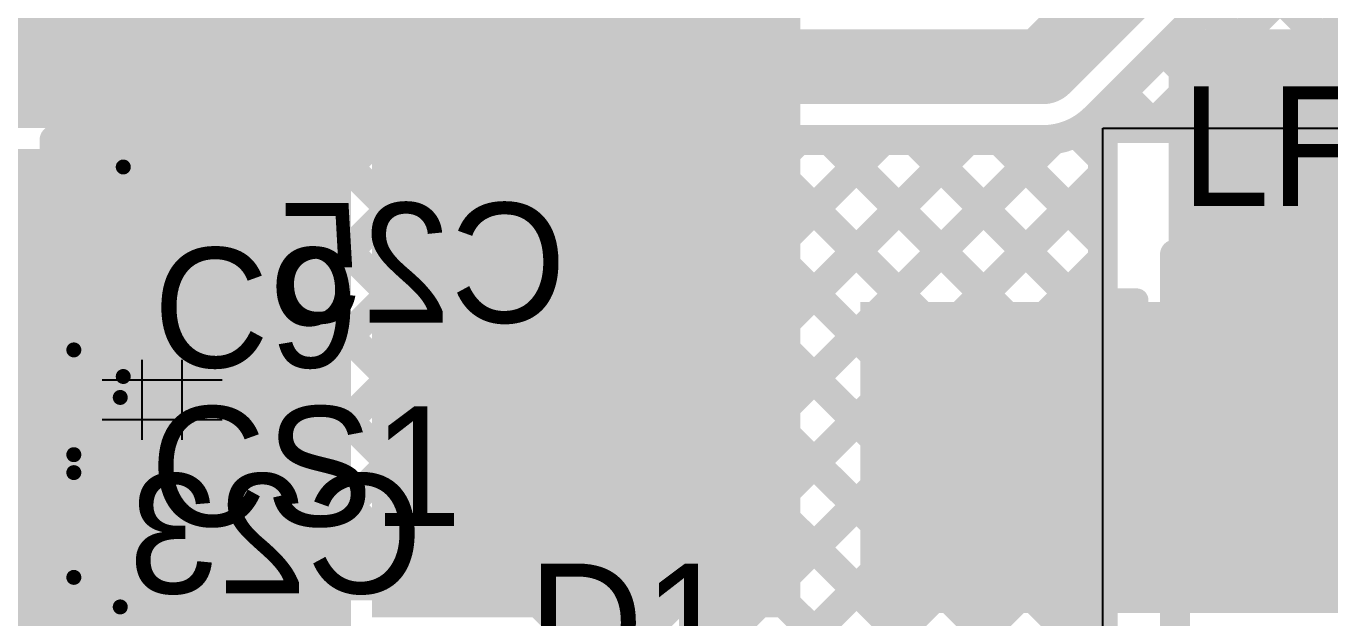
# Model space of a CAD drawing. Header units: millimetres. Extents: x 0.79 to 4.38, y 0.99 to 3.94.
# Drawn here: x 3.1735 to 3.6088, y 1.6028 to 1.8006 of the extents above; entities that cross this region are included whole.
import ezdxf

# ---------------------------------------------------------------- set-up
doc = ezdxf.new("R2010")
doc.units = ezdxf.units.MM
doc.header["$MEASUREMENT"] = 0
for name, color, linetype in [('BottomLayer', 5, 'Continuous'), ('BottomOverlay', 54, 'Continuous'), ('BottomPaste', 16, 'Continuous'), ('BottomSolder', 6, 'Continuous'), ('MultiLayer', 9, 'Continuous'), ('TopLayer', 1, 'Continuous'), ('TopOverlay', 2, 'Continuous'), ('TopPaste', 8, 'Continuous'), ('TopSolder', 216, 'Continuous'), ('ViaHoleLayer', 16, 'Continuous')]:
    doc.layers.add(name, color=color, linetype=linetype)

# ---------------------------------------------------------------- blocks, each defined once
blk = doc.blocks.new('HCM0703_3R3_R_70')
at = {"layer": 'TopLayer'}
for points in [[(-0.14567, -0.06496), (-0.05512, -0.06496), (-0.14567, 0.06496), (-0.05512, 0.06496)], [(0.05512, -0.06496), (0.14567, -0.06496), (0.05512, 0.06496), (0.14567, 0.06496)]]:
    blk.add_solid(points, dxfattribs=at)
at = {"layer": 'TopOverlay', "const_width": 0.01}
for points in [[(-0.13976, 0.12992), (0.13976, 0.12992)], [(-0.13976, 0.12992), (-0.13976, 0.08)], [(0.13976, 0.12992), (0.13976, 0.08)], [(-0.13976, -0.08), (-0.13976, -0.12992)], [(0.13976, -0.08), (0.13976, -0.12992)], [(-0.13976, -0.12992), (0.13976, -0.12992)]]:
    blk.add_lwpolyline(points, dxfattribs=at)
at = {"layer": 'TopOverlay'}
for points, const_width in [([(-0.14226, 0.12992, 1), (-0.13726, 0.12992, 1)], 0.005), ([(-0.14226, 0.12992, 1), (-0.13726, 0.12992, 1)], 0.005), ([(0.13726, 0.12992, 1), (0.14226, 0.12992, 1)], 0.005), ([(0.13726, 0.12992, 1), (0.14226, 0.12992, 1)], 0.005), ([(-0.155, 0.075, 1), (-0.165, 0.075, 1)], 0.01969), ([(-0.16992, 0.075, 1), (-0.16008, 0.075, 1)], 0.00984), ([(-0.15992, 0.075, 1), (-0.15008, 0.075, 1)], 0.00984), ([(-0.14226, 0.08, 1), (-0.13726, 0.08, 1)], 0.005), ([(0.13726, 0.08, 1), (0.14226, 0.08, 1)], 0.005), ([(-0.14226, -0.08, 1), (-0.13726, -0.08, 1)], 0.005), ([(0.13726, -0.08, 1), (0.14226, -0.08, 1)], 0.005), ([(-0.14226, -0.12992, 1), (-0.13726, -0.12992, 1)], 0.005), ([(-0.14226, -0.12992, 1), (-0.13726, -0.12992, 1)], 0.005), ([(0.13726, -0.12992, 1), (0.14226, -0.12992, 1)], 0.005), ([(0.13726, -0.12992, 1), (0.14226, -0.12992, 1)], 0.005)]:
    blk.add_lwpolyline(points, format="xyb", close=True, dxfattribs=dict(at, const_width=const_width))
at = {"layer": 'TopPaste'}
for points in [[(-0.14567, -0.06496), (-0.05512, -0.06496), (-0.14567, 0.06496), (-0.05512, 0.06496)], [(0.05512, -0.06496), (0.14567, -0.06496), (0.05512, 0.06496), (0.14567, 0.06496)]]:
    blk.add_solid(points, dxfattribs=at)
at = {"layer": 'TopSolder'}
for points in [[(-0.14967, -0.06896), (-0.05112, -0.06896), (-0.14967, 0.06896), (-0.05112, 0.06896)], [(0.05112, -0.06896), (0.14967, -0.06896), (0.05112, 0.06896), (0.14967, 0.06896)]]:
    blk.add_solid(points, dxfattribs=at)
blk = doc.blocks.new('C__0805_86')
at = {"layer": 'TopLayer'}
for points in [[(-0.06, -0.03), (-0.02, -0.03), (-0.06, 0.03), (-0.02, 0.03)], [(0.02, -0.03), (0.06, -0.03), (0.02, 0.03), (0.06, 0.03)]]:
    blk.add_solid(points, dxfattribs=at)
at = {"layer": 'TopOverlay', "const_width": 0.005}
for points in [[(0.065, 0.035), (-0.065, 0.035)], [(-0.065, 0.035), (-0.065, -0.035)], [(0.065, 0.035), (0.065, -0.035)], [(0.065, -0.035), (-0.065, -0.035)]]:
    blk.add_lwpolyline(points, dxfattribs=at)
at = {"layer": 'TopOverlay', "const_width": 0.0025}
for points in [[(-0.06625, 0.035, 1), (-0.06375, 0.035, 1)], [(-0.06625, 0.035, 1), (-0.06375, 0.035, 1)], [(0.06375, 0.035, 1), (0.06625, 0.035, 1)], [(0.06375, 0.035, 1), (0.06625, 0.035, 1)], [(-0.06625, -0.035, 1), (-0.06375, -0.035, 1)], [(-0.06625, -0.035, 1), (-0.06375, -0.035, 1)], [(0.06375, -0.035, 1), (0.06625, -0.035, 1)], [(0.06375, -0.035, 1), (0.06625, -0.035, 1)]]:
    blk.add_lwpolyline(points, format="xyb", close=True, dxfattribs=at)
at = {"layer": 'TopPaste'}
for points in [[(-0.06, -0.03), (-0.02, -0.03), (-0.06, 0.03), (-0.02, 0.03)], [(0.02, -0.03), (0.06, -0.03), (0.02, 0.03), (0.06, 0.03)]]:
    blk.add_solid(points, dxfattribs=at)
at = {"layer": 'TopSolder'}
for points in [[(-0.064, -0.034), (-0.016, -0.034), (-0.064, 0.034), (-0.016, 0.034)], [(0.016, -0.034), (0.064, -0.034), (0.016, 0.034), (0.064, 0.034)]]:
    blk.add_solid(points, dxfattribs=at)
blk = doc.blocks.new('C__0402_B_87')
at = {"layer": 'BottomLayer'}
for points in [[(-0.0275, 0.0125), (-0.0275, -0.0125), (-0.0095, 0.0125), (-0.0095, -0.0125)], [(0.0095, 0.0125), (0.0095, -0.0125), (0.0275, 0.0125), (0.0275, -0.0125)]]:
    blk.add_solid(points, dxfattribs=at)
at = {"layer": 'BottomOverlay', "const_width": 0.005}
for points in [[(-0.0325, 0.0175), (-0.0085, 0.0175)], [(-0.0325, -0.0175), (-0.0325, 0.0175)], [(0.0085, 0.0175), (0.0325, 0.0175)], [(0.0325, -0.0175), (0.0325, 0.0175)], [(-0.0325, -0.0175), (-0.0085, -0.0175)], [(0.0085, -0.0175), (0.0325, -0.0175)]]:
    blk.add_lwpolyline(points, dxfattribs=at)
at = {"layer": 'BottomOverlay', "const_width": 0.0025}
for points in [[(-0.03375, 0.0175, 1), (-0.03125, 0.0175, 1)], [(-0.03375, 0.0175, 1), (-0.03125, 0.0175, 1)], [(-0.00975, 0.0175, 1), (-0.00725, 0.0175, 1)], [(0.00725, 0.0175, 1), (0.00975, 0.0175, 1)], [(0.03125, 0.0175, 1), (0.03375, 0.0175, 1)], [(0.03125, 0.0175, 1), (0.03375, 0.0175, 1)], [(-0.03375, -0.0175, 1), (-0.03125, -0.0175, 1)], [(-0.03375, -0.0175, 1), (-0.03125, -0.0175, 1)], [(-0.00975, -0.0175, 1), (-0.00725, -0.0175, 1)], [(0.00725, -0.0175, 1), (0.00975, -0.0175, 1)], [(0.03125, -0.0175, 1), (0.03375, -0.0175, 1)], [(0.03125, -0.0175, 1), (0.03375, -0.0175, 1)]]:
    blk.add_lwpolyline(points, format="xyb", close=True, dxfattribs=at)
at = {"layer": 'BottomPaste'}
for points in [[(-0.0275, 0.0125), (-0.0275, -0.0125), (-0.0095, 0.0125), (-0.0095, -0.0125)], [(0.0095, 0.0125), (0.0095, -0.0125), (0.0275, 0.0125), (0.0275, -0.0125)]]:
    blk.add_solid(points, dxfattribs=at)
at = {"layer": 'BottomSolder'}
for points in [[(-0.0315, 0.0165), (-0.0315, -0.0165), (-0.0055, 0.0165), (-0.0055, -0.0165)], [(0.0055, 0.0165), (0.0055, -0.0165), (0.0315, 0.0165), (0.0315, -0.0165)]]:
    blk.add_solid(points, dxfattribs=at)
blk = doc.blocks.new('C__0603_B_90')
at = {"layer": 'BottomLayer'}
for points in [[(-0.045, 0.0175), (-0.045, -0.0175), (-0.015, 0.0175), (-0.015, -0.0175)], [(0.015, 0.0175), (0.015, -0.0175), (0.045, 0.0175), (0.045, -0.0175)]]:
    blk.add_solid(points, dxfattribs=at)
at = {"layer": 'BottomOverlay', "const_width": 0.01}
for points in [[(-0.052, 0.024), (0.052, 0.024)], [(-0.052, -0.024), (-0.052, 0.024)], [(0.052, -0.024), (0.052, 0.024)], [(-0.052, -0.024), (0.052, -0.024)]]:
    blk.add_lwpolyline(points, dxfattribs=at)
at = {"layer": 'BottomOverlay', "const_width": 0.005}
for points in [[(-0.0545, 0.024, 1), (-0.0495, 0.024, 1)], [(-0.0545, 0.024, 1), (-0.0495, 0.024, 1)], [(0.0495, 0.024, 1), (0.0545, 0.024, 1)], [(0.0495, 0.024, 1), (0.0545, 0.024, 1)], [(-0.0545, -0.024, 1), (-0.0495, -0.024, 1)], [(-0.0545, -0.024, 1), (-0.0495, -0.024, 1)], [(0.0495, -0.024, 1), (0.0545, -0.024, 1)], [(0.0495, -0.024, 1), (0.0545, -0.024, 1)]]:
    blk.add_lwpolyline(points, format="xyb", close=True, dxfattribs=at)
at = {"layer": 'BottomPaste'}
for points in [[(-0.045, 0.0175), (-0.045, -0.0175), (-0.015, 0.0175), (-0.015, -0.0175)], [(0.015, 0.0175), (0.015, -0.0175), (0.045, 0.0175), (0.045, -0.0175)]]:
    blk.add_solid(points, dxfattribs=at)
at = {"layer": 'BottomSolder'}
for points in [[(-0.049, 0.0215), (-0.049, -0.0215), (-0.011, 0.0215), (-0.011, -0.0215)], [(0.011, 0.0215), (0.011, -0.0215), (0.049, 0.0215), (0.049, -0.0215)]]:
    blk.add_solid(points, dxfattribs=at)
blk = doc.blocks.new('PMEG3010ER_115_93')
at = {"layer": 'TopLayer'}
for points in [[(-0.02953, -0.02953), (0.02953, -0.02953), (-0.02953, 0.02953), (0.02953, 0.02953)], [(0.08071, -0.02953), (0.13976, -0.02953), (0.08071, 0.02953), (0.13976, 0.02953)]]:
    blk.add_solid(points, dxfattribs=at)
at = {"layer": 'TopOverlay', "const_width": 0.00787}
for points in [[(-0.056, 0.038), (-0.037, 0.038)], [(-0.056, -0.038), (-0.056, 0.038)], [(-0.037, -0.038), (-0.037, 0.038)], [(-0.037, 0.038), (-0.029, 0.038)], [(0.13924, 0.038), (0.14724, 0.038)], [(0.14724, -0.038), (0.14724, 0.038)], [(-0.056, -0.038), (-0.037, -0.038)], [(-0.037, -0.038), (-0.029, -0.038)], [(0.13924, -0.038), (0.14724, -0.038)]]:
    blk.add_lwpolyline(points, dxfattribs=at)
at = {"layer": 'TopOverlay', "const_width": 0.00394}
for points in [[(-0.05797, 0.038, 1), (-0.05403, 0.038, 1)], [(-0.05797, 0.038, 1), (-0.05403, 0.038, 1)], [(-0.03897, 0.038, 1), (-0.03503, 0.038, 1)], [(-0.03897, 0.038, 1), (-0.03503, 0.038, 1)], [(-0.03897, 0.038, 1), (-0.03503, 0.038, 1)], [(-0.03097, 0.038, 1), (-0.02703, 0.038, 1)], [(0.13727, 0.038, 1), (0.1412, 0.038, 1)], [(0.14527, 0.038, 1), (0.1492, 0.038, 1)], [(0.14527, 0.038, 1), (0.1492, 0.038, 1)], [(-0.05797, -0.038, 1), (-0.05403, -0.038, 1)], [(-0.05797, -0.038, 1), (-0.05403, -0.038, 1)], [(-0.03897, -0.038, 1), (-0.03503, -0.038, 1)], [(-0.03897, -0.038, 1), (-0.03503, -0.038, 1)], [(-0.03897, -0.038, 1), (-0.03503, -0.038, 1)], [(-0.03097, -0.038, 1), (-0.02703, -0.038, 1)], [(0.13727, -0.038, 1), (0.1412, -0.038, 1)], [(0.14527, -0.038, 1), (0.1492, -0.038, 1)], [(0.14527, -0.038, 1), (0.1492, -0.038, 1)]]:
    blk.add_lwpolyline(points, format="xyb", close=True, dxfattribs=at)
at = {"layer": 'TopPaste'}
for points in [[(-0.02953, -0.02953), (0.02953, -0.02953), (-0.02953, 0.02953), (0.02953, 0.02953)], [(0.08071, -0.02953), (0.13976, -0.02953), (0.08071, 0.02953), (0.13976, 0.02953)]]:
    blk.add_solid(points, dxfattribs=at)
at = {"layer": 'TopSolder'}
for points in [[(-0.03353, -0.03353), (0.03353, -0.03353), (-0.03353, 0.03353), (0.03353, 0.03353)], [(0.07671, -0.03353), (0.14376, -0.03353), (0.07671, 0.03353), (0.14376, 0.03353)]]:
    blk.add_solid(points, dxfattribs=at)
blk = doc.blocks.new('C__0402_B_274')
at = {"layer": 'BottomLayer'}
for points in [[(-0.0275, 0.0125), (-0.0275, -0.0125), (-0.0095, 0.0125), (-0.0095, -0.0125)], [(0.0095, 0.0125), (0.0095, -0.0125), (0.0275, 0.0125), (0.0275, -0.0125)]]:
    blk.add_solid(points, dxfattribs=at)
at = {"layer": 'BottomOverlay', "const_width": 0.005}
for points in [[(-0.0325, 0.0175), (-0.0085, 0.0175)], [(-0.0325, -0.0175), (-0.0325, 0.0175)], [(0.0085, 0.0175), (0.0325, 0.0175)], [(0.0325, -0.0175), (0.0325, 0.0175)], [(-0.0325, -0.0175), (-0.0085, -0.0175)], [(0.0085, -0.0175), (0.0325, -0.0175)]]:
    blk.add_lwpolyline(points, dxfattribs=at)
at = {"layer": 'BottomOverlay', "const_width": 0.0025}
for points in [[(-0.03375, 0.0175, 1), (-0.03125, 0.0175, 1)], [(-0.03375, 0.0175, 1), (-0.03125, 0.0175, 1)], [(-0.00975, 0.0175, 1), (-0.00725, 0.0175, 1)], [(0.00725, 0.0175, 1), (0.00975, 0.0175, 1)], [(0.03125, 0.0175, 1), (0.03375, 0.0175, 1)], [(0.03125, 0.0175, 1), (0.03375, 0.0175, 1)], [(-0.03375, -0.0175, 1), (-0.03125, -0.0175, 1)], [(-0.03375, -0.0175, 1), (-0.03125, -0.0175, 1)], [(-0.00975, -0.0175, 1), (-0.00725, -0.0175, 1)], [(0.00725, -0.0175, 1), (0.00975, -0.0175, 1)], [(0.03125, -0.0175, 1), (0.03375, -0.0175, 1)], [(0.03125, -0.0175, 1), (0.03375, -0.0175, 1)]]:
    blk.add_lwpolyline(points, format="xyb", close=True, dxfattribs=at)
at = {"layer": 'BottomPaste'}
for points in [[(-0.0275, 0.0125), (-0.0275, -0.0125), (-0.0095, 0.0125), (-0.0095, -0.0125)], [(0.0095, 0.0125), (0.0095, -0.0125), (0.0275, 0.0125), (0.0275, -0.0125)]]:
    blk.add_solid(points, dxfattribs=at)
at = {"layer": 'BottomSolder'}
for points in [[(-0.0315, 0.0165), (-0.0315, -0.0165), (-0.0055, 0.0165), (-0.0055, -0.0165)], [(0.0055, 0.0165), (0.0055, -0.0165), (0.0315, 0.0165), (0.0315, -0.0165)]]:
    blk.add_solid(points, dxfattribs=at)
blk = doc.blocks.new('C__0805_275')
at = {"layer": 'TopLayer'}
for points in [[(-0.06, -0.03), (-0.02, -0.03), (-0.06, 0.03), (-0.02, 0.03)], [(0.02, -0.03), (0.06, -0.03), (0.02, 0.03), (0.06, 0.03)]]:
    blk.add_solid(points, dxfattribs=at)
at = {"layer": 'TopOverlay', "const_width": 0.005}
for points in [[(0.065, 0.035), (-0.065, 0.035)], [(-0.065, 0.035), (-0.065, -0.035)], [(0.065, 0.035), (0.065, -0.035)], [(0.065, -0.035), (-0.065, -0.035)]]:
    blk.add_lwpolyline(points, dxfattribs=at)
at = {"layer": 'TopOverlay', "const_width": 0.0025}
for points in [[(-0.06625, 0.035, 1), (-0.06375, 0.035, 1)], [(-0.06625, 0.035, 1), (-0.06375, 0.035, 1)], [(0.06375, 0.035, 1), (0.06625, 0.035, 1)], [(0.06375, 0.035, 1), (0.06625, 0.035, 1)], [(-0.06625, -0.035, 1), (-0.06375, -0.035, 1)], [(-0.06625, -0.035, 1), (-0.06375, -0.035, 1)], [(0.06375, -0.035, 1), (0.06625, -0.035, 1)], [(0.06375, -0.035, 1), (0.06625, -0.035, 1)]]:
    blk.add_lwpolyline(points, format="xyb", close=True, dxfattribs=at)
at = {"layer": 'TopPaste'}
for points in [[(-0.06, -0.03), (-0.02, -0.03), (-0.06, 0.03), (-0.02, 0.03)], [(0.02, -0.03), (0.06, -0.03), (0.02, 0.03), (0.06, 0.03)]]:
    blk.add_solid(points, dxfattribs=at)
at = {"layer": 'TopSolder'}
for points in [[(-0.064, -0.034), (-0.016, -0.034), (-0.064, 0.034), (-0.016, 0.034)], [(0.016, -0.034), (0.064, -0.034), (0.016, 0.034), (0.064, 0.034)]]:
    blk.add_solid(points, dxfattribs=at)

msp = doc.modelspace()

# ---------------------------------------------------------------- linework, layer by layer
at = {"layer": 'BottomLayer'}
for p, q in [((3.53294, 1.7665), (3.85694, 1.7665)), ((3.53294, 1.3845), (3.53294, 1.7665))]:
    msp.add_line(p, q, dxfattribs=at)
for points, const_width in [([(3.513, 1.787), (3.63721, 1.91121)], 0.025), ([(3.53035, 1.7697), (3.64736, 1.88671)], 0.01), ([(3.54841, 1.7665), (3.66862, 1.88671)], 0.01), ([(3.5767, 1.7665), (3.69691, 1.88671)], 0.01), ([(3.60498, 1.7665), (3.72519, 1.88671)], 0.01), ([(3.58147, 1.82082), (3.6358, 1.7665)], 0.01), ([(3.56733, 1.80668), (3.60751, 1.7665)], 0.01), ([(3.125, 1.787), (3.513, 1.787)], 0.025), ([(3.55319, 1.79254), (3.57923, 1.7665)], 0.01), ([(3.53905, 1.7784), (3.55095, 1.7665)], 0.01), ([(3.53294, 1.7665), (3.85694, 1.7665)], 0.01), ([(3.53294, 1.3845), (3.53294, 1.7665)], 0.01), ([(3.16444, 1.66537), (3.26157, 1.7625)], 0.01), ([(3.16444, 1.63709), (3.28985, 1.7625)], 0.01), ([(3.16933, 1.61369), (3.31814, 1.7625)], 0.01), ([(3.183, 1.7625), (3.513, 1.7625)], 0.01), ([(3.183, 1.7405), (3.205, 1.7625)], 0.01), ([(3.183, 1.71222), (3.23328, 1.7625)], 0.01), ([(3.183, 1.752), (3.183, 1.7625)], 0.01), ([(3.183, 1.752), (3.183, 1.7625)], 0.01), ([(3.18725, 1.7625), (3.33774, 1.61201)], 0.01), ([(3.19761, 1.61369), (3.34642, 1.7625)], 0.01), ([(3.21553, 1.7625), (3.53294, 1.44509)], 0.01), ([(3.22589, 1.61369), (3.37471, 1.7625)], 0.01), ([(3.24382, 1.7625), (3.53294, 1.47338)], 0.01), ([(3.25418, 1.61369), (3.40299, 1.7625)], 0.01), ([(3.2721, 1.7625), (3.53294, 1.50166)], 0.01), ([(3.28246, 1.61369), (3.43127, 1.7625)], 0.01), ([(3.30039, 1.7625), (3.53294, 1.52995)], 0.01), ([(3.31075, 1.61369), (3.45956, 1.7625)], 0.01), ([(3.32867, 1.7625), (3.53294, 1.55823)], 0.01), ([(3.33746, 1.61212), (3.48784, 1.7625)], 0.01), ([(3.35315, 1.59952), (3.51636, 1.76273)], 0.01), ([(3.35696, 1.7625), (3.53294, 1.58651)], 0.01), ([(3.38524, 1.7625), (3.53294, 1.6148)], 0.01), ([(3.41352, 1.7625), (3.53294, 1.64308)], 0.01), ([(3.44181, 1.7625), (3.53294, 1.67137)], 0.01), ([(3.47009, 1.7625), (3.53294, 1.69965)], 0.01), ([(3.49838, 1.7625), (3.53294, 1.72794)], 0.01), ([(3.52404, 1.76513), (3.53294, 1.75622)], 0.01), ([(3.183, 1.693), (3.183, 1.752)], 0.01), ([(3.36702, 1.58511), (3.53294, 1.75103)], 0.01), ([(3.183, 1.73847), (3.30778, 1.61369)], 0.01), ([(3.21294, 1.6235), (3.21294, 1.7265)], 0.025), ([(3.37144, 1.56125), (3.53294, 1.72275)], 0.01), ([(3.183, 1.71018), (3.27949, 1.61369)], 0.01), ([(3.15944, 1.693), (3.183, 1.693)], 0.01), ([(3.1719, 1.693), (3.25121, 1.61369)], 0.01), ([(3.37144, 1.53296), (3.53294, 1.69446)], 0.01), ([(3.17694, 1.63388), (3.17694, 1.67488)], 0.025), ([(3.16444, 1.67218), (3.22292, 1.61369)], 0.01), ([(3.37144, 1.50468), (3.53294, 1.66618)], 0.01), ([(3.16444, 1.64389), (3.19464, 1.61369)], 0.01), ([(3.17544, 1.63388), (3.18813, 1.62119)], 0.025), ([(3.37144, 1.47639), (3.53294, 1.63789)], 0.01), ([(3.18813, 1.62119), (3.21525, 1.62119)], 0.025), ([(3.21294, 1.6235), (3.21525, 1.62119)], 0.025), ([(3.21525, 1.62119), (3.34209, 1.62119)], 0.025), ([(3.34209, 1.62119), (3.37894, 1.58433)], 0.025), ([(3.15944, 1.61369), (3.32883, 1.61369)], 0.01), ([(3.34618, 1.60649), (3.36424, 1.58842)], 0.01), ([(3.37144, 1.44811), (3.53294, 1.60961)], 0.01)]:
    msp.add_lwpolyline(points, dxfattribs=dict(at, const_width=const_width))
for points, const_width in [([(3.50675, 1.787, 1), (3.51925, 1.787, 1)], 0.0125), ([(3.50675, 1.787, 1), (3.51925, 1.787, 1)], 0.0125), ([(3.55069, 1.79254, 1), (3.55569, 1.79254, 1)], 0.005), ([(3.53655, 1.7784, 1), (3.54155, 1.7784, 1)], 0.005), ([(3.52782, 1.76968, 1), (3.53282, 1.76968, 1)], 0.005), ([(3.52785, 1.7697, 1), (3.53285, 1.7697, 1)], 0.005), ([(3.52785, 1.7697, 1), (3.53285, 1.7697, 1)], 0.005), ([(3.53044, 1.7665, 1), (3.53544, 1.7665, 1)], 0.005), ([(3.53044, 1.7665, 1), (3.53544, 1.7665, 1)], 0.005), ([(3.54591, 1.7665, 1), (3.55091, 1.7665, 1)], 0.005), ([(3.54845, 1.7665, 1), (3.55345, 1.7665, 1)], 0.005), ([(3.5742, 1.7665, 1), (3.5792, 1.7665, 1)], 0.005), ([(3.57673, 1.7665, 1), (3.58173, 1.7665, 1)], 0.005), ([(3.60248, 1.7665, 1), (3.60748, 1.7665, 1)], 0.005), ([(3.60501, 1.7665, 1), (3.61001, 1.7665, 1)], 0.005), ([(3.1805, 1.7625, 1), (3.1855, 1.7625, 1)], 0.005), ([(3.1805, 1.7625, 1), (3.1855, 1.7625, 1)], 0.005), ([(3.1805, 1.7625, 1), (3.1855, 1.7625, 1)], 0.005), ([(3.18475, 1.7625, 1), (3.18975, 1.7625, 1)], 0.005), ([(3.2025, 1.7625, 1), (3.2075, 1.7625, 1)], 0.005), ([(3.21303, 1.7625, 1), (3.21803, 1.7625, 1)], 0.005), ([(3.23078, 1.7625, 1), (3.23578, 1.7625, 1)], 0.005), ([(3.24132, 1.7625, 1), (3.24632, 1.7625, 1)], 0.005), ([(3.25907, 1.7625, 1), (3.26407, 1.7625, 1)], 0.005), ([(3.2696, 1.7625, 1), (3.2746, 1.7625, 1)], 0.005), ([(3.28735, 1.7625, 1), (3.29235, 1.7625, 1)], 0.005), ([(3.29789, 1.7625, 1), (3.30289, 1.7625, 1)], 0.005), ([(3.31564, 1.7625, 1), (3.32064, 1.7625, 1)], 0.005), ([(3.32617, 1.7625, 1), (3.33117, 1.7625, 1)], 0.005), ([(3.34392, 1.7625, 1), (3.34892, 1.7625, 1)], 0.005), ([(3.35446, 1.7625, 1), (3.35946, 1.7625, 1)], 0.005), ([(3.37221, 1.7625, 1), (3.37721, 1.7625, 1)], 0.005), ([(3.38274, 1.7625, 1), (3.38774, 1.7625, 1)], 0.005), ([(3.40049, 1.7625, 1), (3.40549, 1.7625, 1)], 0.005), ([(3.41102, 1.7625, 1), (3.41602, 1.7625, 1)], 0.005), ([(3.42877, 1.7625, 1), (3.43377, 1.7625, 1)], 0.005), ([(3.43931, 1.7625, 1), (3.44431, 1.7625, 1)], 0.005), ([(3.45706, 1.7625, 1), (3.46206, 1.7625, 1)], 0.005), ([(3.46759, 1.7625, 1), (3.47259, 1.7625, 1)], 0.005), ([(3.48534, 1.7625, 1), (3.49034, 1.7625, 1)], 0.005), ([(3.49588, 1.7625, 1), (3.50088, 1.7625, 1)], 0.005), ([(3.5105, 1.7625, 1), (3.5155, 1.7625, 1)], 0.005), ([(3.5105, 1.7625, 1), (3.5155, 1.7625, 1)], 0.005), ([(3.5105, 1.7625, 1), (3.5155, 1.7625, 1)], 0.005), ([(3.51386, 1.76273, 1), (3.51886, 1.76273, 1)], 0.005), ([(3.52154, 1.76513, 1), (3.52654, 1.76513, 1)], 0.005), ([(3.53044, 1.75622, 1), (3.53544, 1.75622, 1)], 0.005), ([(3.1805, 1.752, 1), (3.1855, 1.752, 1)], 0.005), ([(3.1805, 1.752, 1), (3.1855, 1.752, 1)], 0.005), ([(3.1805, 1.752, 1), (3.1855, 1.752, 1)], 0.005), ([(3.53044, 1.75103, 1), (3.53544, 1.75103, 1)], 0.005), ([(3.1805, 1.7405, 1), (3.1855, 1.7405, 1)], 0.005), ([(3.1805, 1.73847, 1), (3.1855, 1.73847, 1)], 0.005), ([(3.20669, 1.7265, 1), (3.21919, 1.7265, 1)], 0.0125), ([(3.53044, 1.72794, 1), (3.53544, 1.72794, 1)], 0.005), ([(3.53044, 1.72275, 1), (3.53544, 1.72275, 1)], 0.005), ([(3.1805, 1.71222, 1), (3.1855, 1.71222, 1)], 0.005), ([(3.1805, 1.71018, 1), (3.1855, 1.71018, 1)], 0.005), ([(3.53044, 1.69965, 1), (3.53544, 1.69965, 1)], 0.005), ([(3.1694, 1.693, 1), (3.1744, 1.693, 1)], 0.005), ([(3.1805, 1.693, 1), (3.1855, 1.693, 1)], 0.005), ([(3.1805, 1.693, 1), (3.1855, 1.693, 1)], 0.005), ([(3.53044, 1.69446, 1), (3.53544, 1.69446, 1)], 0.005), ([(3.17069, 1.67488, 1), (3.18319, 1.67488, 1)], 0.0125), ([(3.53044, 1.67137, 1), (3.53544, 1.67137, 1)], 0.005), ([(3.53044, 1.66618, 1), (3.53544, 1.66618, 1)], 0.005), ([(3.16919, 1.63388, 1), (3.18169, 1.63388, 1)], 0.0125), ([(3.17069, 1.63388, 1), (3.18319, 1.63388, 1)], 0.0125), ([(3.53044, 1.64308, 1), (3.53544, 1.64308, 1)], 0.005), ([(3.53044, 1.63789, 1), (3.53544, 1.63789, 1)], 0.005), ([(3.18188, 1.62119, 1), (3.19438, 1.62119, 1)], 0.0125), ([(3.18188, 1.62119, 1), (3.19438, 1.62119, 1)], 0.0125), ([(3.20669, 1.6235, 1), (3.21919, 1.6235, 1)], 0.0125), ([(3.20669, 1.6235, 1), (3.21919, 1.6235, 1)], 0.0125), ([(3.209, 1.62119, 1), (3.2215, 1.62119, 1)], 0.0125), ([(3.209, 1.62119, 1), (3.2215, 1.62119, 1)], 0.0125), ([(3.209, 1.62119, 1), (3.2215, 1.62119, 1)], 0.0125), ([(3.20935, 1.62119, 1), (3.22116, 1.62119, 1)], 0.01181), ([(3.33584, 1.62119, 1), (3.34834, 1.62119, 1)], 0.0125), ([(3.33584, 1.62119, 1), (3.34834, 1.62119, 1)], 0.0125), ([(3.53044, 1.6148, 1), (3.53544, 1.6148, 1)], 0.005), ([(3.16683, 1.61369, 1), (3.17183, 1.61369, 1)], 0.005), ([(3.19214, 1.61369, 1), (3.19714, 1.61369, 1)], 0.005), ([(3.19511, 1.61369, 1), (3.20011, 1.61369, 1)], 0.005), ([(3.22042, 1.61369, 1), (3.22542, 1.61369, 1)], 0.005), ([(3.22339, 1.61369, 1), (3.22839, 1.61369, 1)], 0.005), ([(3.24871, 1.61369, 1), (3.25371, 1.61369, 1)], 0.005), ([(3.25168, 1.61369, 1), (3.25668, 1.61369, 1)], 0.005), ([(3.27699, 1.61369, 1), (3.28199, 1.61369, 1)], 0.005), ([(3.27996, 1.61369, 1), (3.28496, 1.61369, 1)], 0.005), ([(3.30528, 1.61369, 1), (3.31028, 1.61369, 1)], 0.005), ([(3.30825, 1.61369, 1), (3.31325, 1.61369, 1)], 0.005), ([(3.32633, 1.61369, 1), (3.33133, 1.61369, 1)], 0.005), ([(3.32633, 1.61369, 1), (3.33133, 1.61369, 1)], 0.005), ([(3.32633, 1.61369, 1), (3.33133, 1.61369, 1)], 0.005), ([(3.33496, 1.61212, 1), (3.33996, 1.61212, 1)], 0.005), ([(3.33524, 1.61201, 1), (3.34024, 1.61201, 1)], 0.005), ([(3.34365, 1.60651, 1), (3.34865, 1.60651, 1)], 0.005), ([(3.34368, 1.60649, 1), (3.34868, 1.60649, 1)], 0.005), ([(3.34368, 1.60649, 1), (3.34868, 1.60649, 1)], 0.005), ([(3.53044, 1.60961, 1), (3.53544, 1.60961, 1)], 0.005), ([(3.35065, 1.59952, 1), (3.35565, 1.59952, 1)], 0.005)]:
    msp.add_lwpolyline(points, format="xyb", close=True, dxfattribs=dict(at, const_width=const_width))
at = {"layer": 'BottomLayer', "const_width": 0.01}
for points in [[(3.53035, 1.7697, -0.199267), (3.513, 1.7625)], [(3.53032, 1.76968, -0.198912), (3.513, 1.7625)], [(3.32883, 1.61369, -0.198912), (3.34615, 1.60651)], [(3.32883, 1.61369, -0.199267), (3.34618, 1.60649)]]:
    msp.add_lwpolyline(points, format="xyb", dxfattribs=at)
at = {"layer": 'BottomOverlay'}
for p, q in [((3.21228, 1.68237), (3.21228, 1.68904)), ((3.22561, 1.66238), (3.22561, 1.68904)), ((3.19895, 1.68237), (3.23894, 1.68237)), ((3.21228, 1.66238), (3.21228, 1.68237)), ((3.23894, 1.66905), (3.19895, 1.66905))]:
    msp.add_line(p, q, dxfattribs=at)
at = {"layer": 'MultiLayer', "const_width": 0.01181}
msp.add_lwpolyline([(3.20935, 1.62119, 1), (3.22116, 1.62119, 1)], format="xyb", close=True, dxfattribs=at)
at = {"layer": 'TopLayer'}
for points, const_width in [([(3.14694, 1.7545), (3.277, 1.7545)], 0.01), ([(3.14694, 1.69596), (3.20548, 1.7545)], 0.01), ([(3.14694, 1.67051), (3.23094, 1.7545)], 0.01), ([(3.14694, 1.64505), (3.25639, 1.7545)], 0.01), ([(3.14694, 1.72142), (3.18002, 1.7545)], 0.01), ([(3.15847, 1.7545), (3.277, 1.63597)], 0.01), ([(3.18393, 1.7545), (3.277, 1.66143)], 0.01), ([(3.20938, 1.7545), (3.277, 1.68688)], 0.01), ([(3.23484, 1.7545), (3.277, 1.71234)], 0.01), ([(3.2603, 1.7545), (3.277, 1.7378)], 0.01), ([(3.277, 1.591), (3.277, 1.7545)], 0.01), ([(3.14694, 1.61959), (3.277, 1.74965)], 0.01), ([(3.14694, 1.74057), (3.277, 1.61052)], 0.01), ([(3.14694, 1.59414), (3.277, 1.7242)], 0.01), ([(3.14694, 1.71512), (3.27956, 1.5825)], 0.01), ([(3.14694, 1.56868), (3.277, 1.69874)], 0.01), ([(3.14694, 1.68966), (3.27794, 1.55866)], 0.01), ([(3.05572, 1.452), (3.277, 1.67328)], 0.01), ([(3.14694, 1.66421), (3.27794, 1.53321)], 0.01), ([(3.09617, 1.467), (3.277, 1.64783)], 0.01), ([(3.404, 1.59), (3.404, 1.636)], 0.025), ([(3.14694, 1.63875), (3.32493, 1.46077)], 0.01), ([(3.12163, 1.467), (3.277, 1.62237)], 0.01)]:
    msp.add_lwpolyline(points, dxfattribs=dict(at, const_width=const_width))
for points, const_width in [([(3.17752, 1.7545, 1), (3.18252, 1.7545, 1)], 0.005), ([(3.18143, 1.7545, 1), (3.18643, 1.7545, 1)], 0.005), ([(3.20298, 1.7545, 1), (3.20798, 1.7545, 1)], 0.005), ([(3.20688, 1.7545, 1), (3.21188, 1.7545, 1)], 0.005), ([(3.22844, 1.7545, 1), (3.23344, 1.7545, 1)], 0.005), ([(3.23234, 1.7545, 1), (3.23734, 1.7545, 1)], 0.005), ([(3.25389, 1.7545, 1), (3.25889, 1.7545, 1)], 0.005), ([(3.2578, 1.7545, 1), (3.2628, 1.7545, 1)], 0.005), ([(3.2745, 1.7545, 1), (3.2795, 1.7545, 1)], 0.005), ([(3.2745, 1.7545, 1), (3.2795, 1.7545, 1)], 0.005), ([(3.2745, 1.74965, 1), (3.2795, 1.74965, 1)], 0.005), ([(3.2745, 1.7378, 1), (3.2795, 1.7378, 1)], 0.005), ([(3.2745, 1.7242, 1), (3.2795, 1.7242, 1)], 0.005), ([(3.2745, 1.71234, 1), (3.2795, 1.71234, 1)], 0.005), ([(3.2745, 1.69874, 1), (3.2795, 1.69874, 1)], 0.005), ([(3.2745, 1.68688, 1), (3.2795, 1.68688, 1)], 0.005), ([(3.2745, 1.67328, 1), (3.2795, 1.67328, 1)], 0.005), ([(3.2745, 1.66143, 1), (3.2795, 1.66143, 1)], 0.005), ([(3.2745, 1.64783, 1), (3.2795, 1.64783, 1)], 0.005), ([(3.39775, 1.636, 1), (3.41025, 1.636, 1)], 0.0125), ([(3.2745, 1.63597, 1), (3.2795, 1.63597, 1)], 0.005), ([(3.20935, 1.62119, 1), (3.22116, 1.62119, 1)], 0.01181), ([(3.2745, 1.62237, 1), (3.2795, 1.62237, 1)], 0.005), ([(3.2745, 1.61052, 1), (3.2795, 1.61052, 1)], 0.005)]:
    msp.add_lwpolyline(points, format="xyb", close=True, dxfattribs=dict(at, const_width=const_width))
for points in [[(2.855, 1.7665), (3.432, 1.7665), (2.855, 1.817), (3.432, 1.817)], [(3.289, 1.603), (3.432, 1.603), (3.289, 1.809), (3.432, 1.809)], [(3.55494, 1.6045), (3.89988, 1.6045), (3.55494, 1.7995), (3.89988, 1.7995)], [(3.14694, 1.489), (3.27994, 1.489), (3.14694, 1.7545), (3.27994, 1.7545)], [(3.452, 1.6045), (3.634, 1.6045), (3.452, 1.70841), (3.634, 1.70841)]]:
    msp.add_solid(points, dxfattribs=at)
at = {"layer": 'ViaHoleLayer', "const_width": 0.00591}
msp.add_lwpolyline([(3.2123, 1.62119, 1), (3.21821, 1.62119, 1)], format="xyb", close=True, dxfattribs=at)

# ---------------------------------------------------------------- block references
for name, p, rotation in [('C__0805_275', (3.14094, 1.7185), 180), ('C__0603_B_90', (3.18294, 1.7265), 360), ('HCM0703_3R3_R_70', (3.68694, 1.5845), 90), ('PMEG3010ER_115_93', (3.397, 1.671), 360), ('C__0402_B_274', (3.15694, 1.67488), 360), ('C__0805_86', (3.13994, 1.6415), 180), ('C__0402_B_87', (3.15694, 1.63388), 360)]:
    msp.add_blockref(name, p, dxfattribs=dict(rotation=rotation))

# ---------------------------------------------------------------- texts
at = {"layer": 'BottomOverlay', "text_generation_flag": 2}
for s, p in [('C25', (3.35394, 1.7015)), ('C23', (3.30594, 1.61104))]:
    msp.add_text(s, height=0.04, dxfattribs=at).set_placement(p)
at = {"layer": 'TopOverlay'}
for s, p in [('LF1', (3.55894, 1.7405)), ('C9', (3.21594, 1.6865)), ('CS1', (3.21494, 1.6335)), ('D1', (3.341, 1.581))]:
    msp.add_text(s, height=0.04, dxfattribs=at).set_placement(p)

doc.saveas('drawing.dxf')
